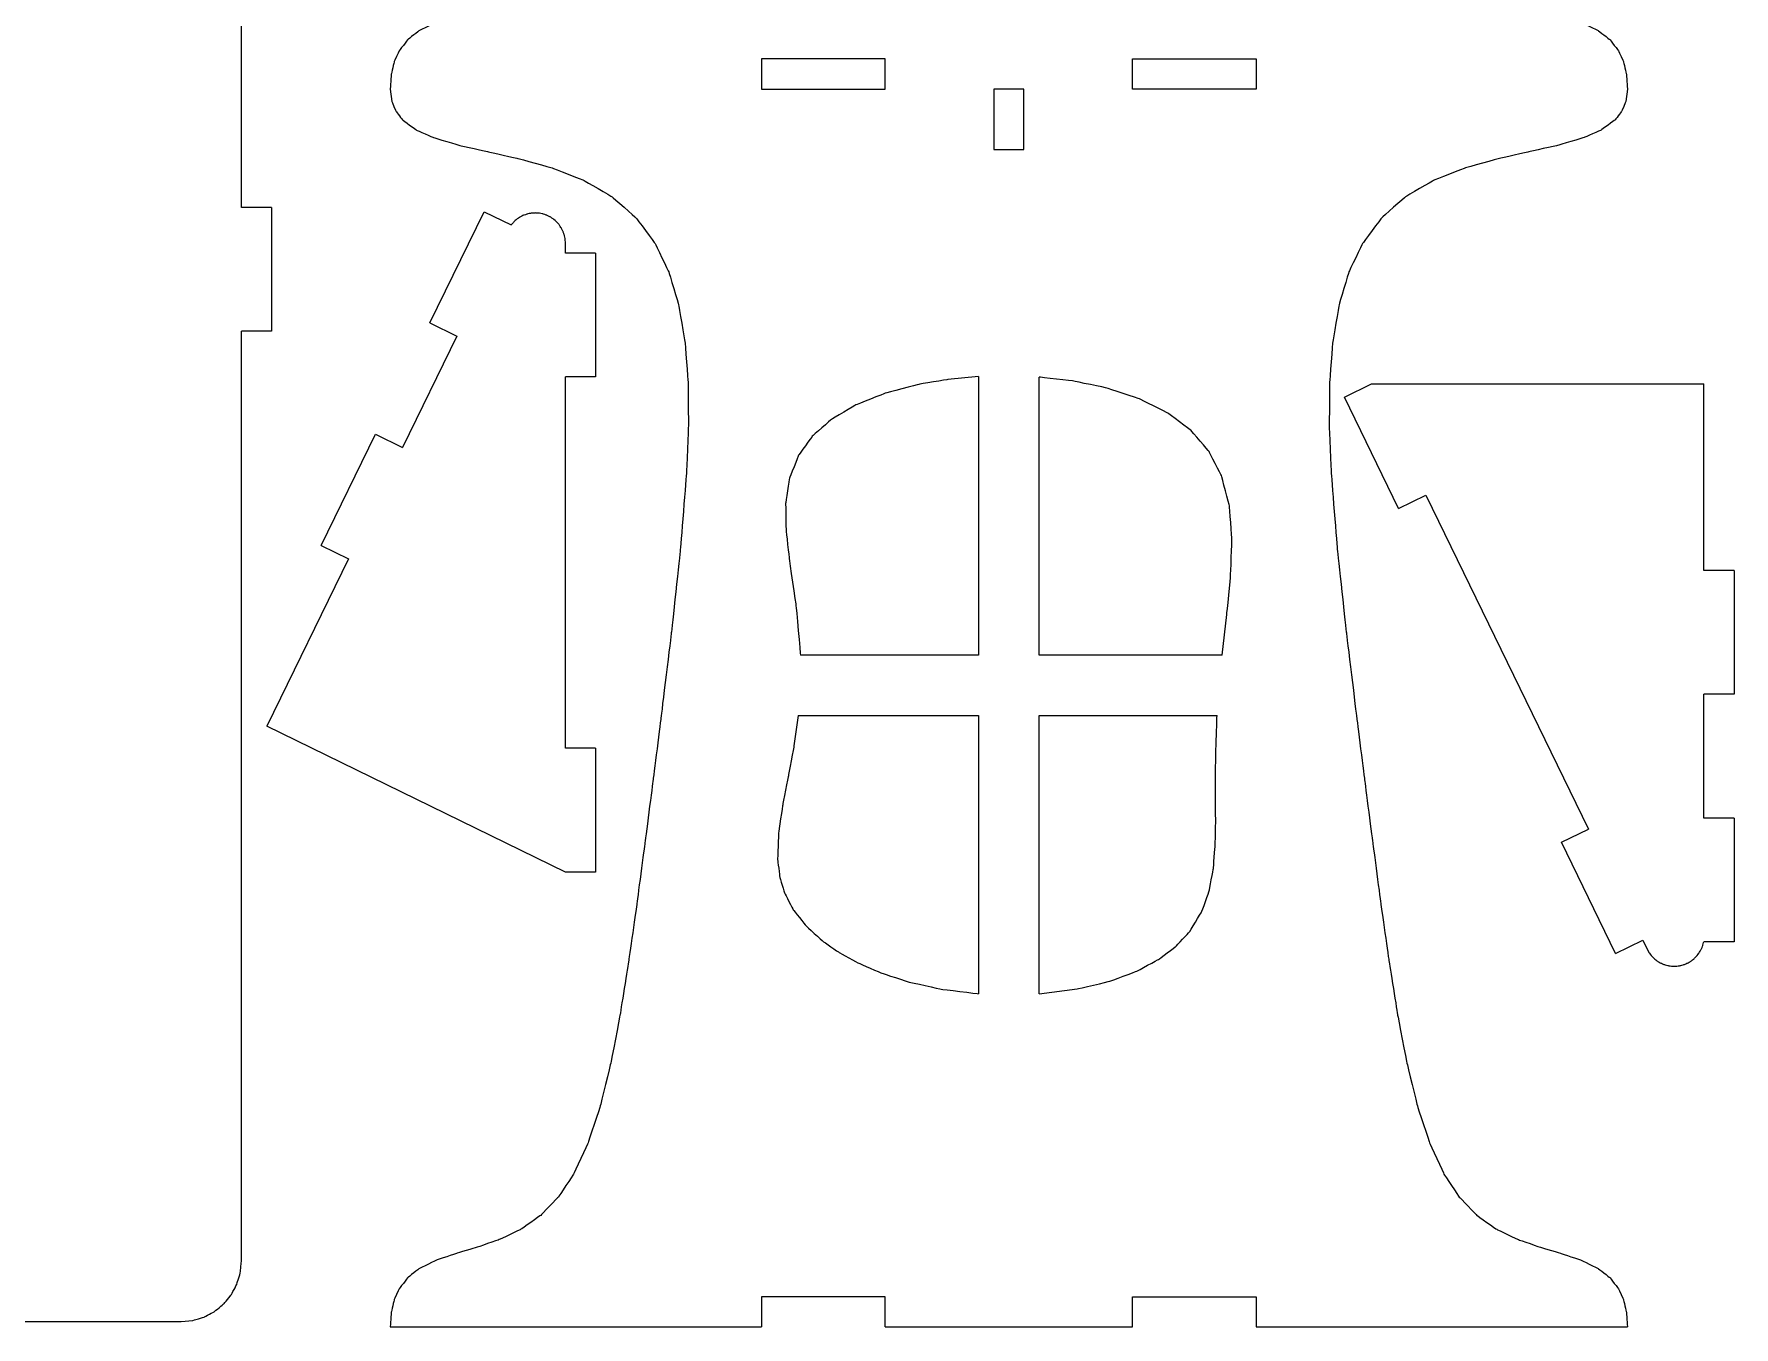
# Model space of a CAD drawing. Header units: centimetres. Extents: x -35.5 to 30.9, y -21 to 21.
# Drawn here: x 2.58 to 30.74, y -20.58 to 0.83 of the extents above; entities that cross this region are included whole.
import ezdxf

# ---------------------------------------------------------------- set-up
doc = ezdxf.new("R2010")
doc.units = ezdxf.units.CM
doc.header["$MEASUREMENT"] = 0
doc.layers.add('Capa 1', color=7, linetype='Continuous')

msp = doc.modelspace()

# ---------------------------------------------------------------- linework, layer by layer
at = {"layer": 'Capa 1', "color": 1, "lineweight": 25}
for points, knots in [([(8.47957, 20.41863), (8.47957, 20.41863), (8.50504, 20.21394), (8.50504, 20.21394), (8.50504, 20.21394), (8.50504, 20.21394), (8.57676, 20.0444), (8.57676, 20.0444), (8.57676, 20.0444), (8.57676, 20.0444), (8.688, 19.90449), (8.688, 19.90449), (8.688, 19.90449), (8.688, 19.90449), (8.9154, 19.73907), (8.9154, 19.73907), (8.9154, 19.73907), (8.9154, 19.73907), (9.19896, 19.61352), (9.19896, 19.61352), (9.19896, 19.61352), (9.19896, 19.61352), (9.63623, 19.48521), (9.63623, 19.48521), (9.63623, 19.48521), (9.63623, 19.48521), (10.11121, 19.3773), (10.11121, 19.3773), (10.11121, 19.3773), (10.11121, 19.3773), (10.59716, 19.26801), (10.59716, 19.26801), (10.59716, 19.26801), (10.59716, 19.26801), (11.1652, 19.11102), (11.1652, 19.11102), (11.1652, 19.11102), (11.1652, 19.11102), (11.69137, 18.90482), (11.69137, 18.90482), (11.69137, 18.90482), (11.69137, 18.90482), (12.15718, 18.63361), (12.15718, 18.63361), (12.15718, 18.63361), (12.15718, 18.63361), (12.55137, 18.28739), (12.55137, 18.28739), (12.55137, 18.28739), (12.55137, 18.28739), (12.86894, 17.86078), (12.86894, 17.86078), (12.86894, 17.86078), (12.86894, 17.86078), (13.09595, 17.38883), (13.09595, 17.38883), (13.09595, 17.38883), (13.09595, 17.38883), (13.25887, 16.84696), (13.25887, 16.84696), (13.25887, 16.84696), (13.25887, 16.84696), (13.36272, 16.23853), (13.36272, 16.23853), (13.36272, 16.23853), (13.36272, 16.23853), (13.41412, 15.56839), (13.41412, 15.56839), (13.41412, 15.56839), (13.41412, 15.56839), (13.42051, 14.8428), (13.42051, 14.8428), (13.42051, 14.8428), (13.42051, 14.8428), (13.38985, 14.06887), (13.38985, 14.06887), (13.38985, 14.06887), (13.38985, 14.06887), (13.28561, 12.77446), (13.28561, 12.77446), (13.28561, 12.77446), (13.28561, 12.77446), (13.1373, 11.41411), (13.1373, 11.41411), (13.1373, 11.41411), (13.1373, 11.41411), (12.96754, 10.02353), (12.96754, 10.02353), (12.96754, 10.02353), (12.96754, 10.02353), (12.8332, 8.96393), (12.8332, 8.96393), (12.8332, 8.96393), (12.8332, 8.96393), (12.69887, 7.92437), (12.69887, 7.92437), (12.69887, 7.92437), (12.69887, 7.92437), (12.56506, 6.92075), (12.56506, 6.92075), (12.56506, 6.92075), (12.56506, 6.92075), (12.42942, 5.96846), (12.42942, 5.96846), (12.42942, 5.96846), (12.42942, 5.96846), (12.2871, 5.08186), (12.2871, 5.08186), (12.2871, 5.08186), (12.2871, 5.08186), (12.13425, 4.28751), (12.13425, 4.28751), (12.13425, 4.28751), (12.13425, 4.28751), (11.96071, 3.57938), (11.96071, 3.57938), (11.96071, 3.57938), (11.96071, 3.57938), (11.75829, 2.96544), (11.75829, 2.96544), (11.75829, 2.96544), (11.75829, 2.96544), (11.51943, 2.45042), (11.51943, 2.45042), (11.51943, 2.45042), (11.51943, 2.45042), (11.2656, 2.06882), (11.2656, 2.06882), (11.2656, 2.06882), (11.2656, 2.06882), (10.97438, 1.76645), (10.97438, 1.76645), (10.97438, 1.76645), (10.97438, 1.76645), (10.6463, 1.53595), (10.6463, 1.53595), (10.6463, 1.53595), (10.6463, 1.53595), (10.2858, 1.36464), (10.2858, 1.36464), (10.2858, 1.36464), (10.2858, 1.36464), (9.9024, 1.23355), (9.9024, 1.23355), (9.9024, 1.23355), (9.9024, 1.23355), (9.5765, 1.13629), (9.5765, 1.13629), (9.5765, 1.13629), (9.5765, 1.13629), (9.25837, 1.02901), (9.25837, 1.02901), (9.25837, 1.02901), (9.25837, 1.02901), (8.96507, 0.88694), (8.96507, 0.88694), (8.96507, 0.88694), (8.96507, 0.88694), (8.77436, 0.73969), (8.77436, 0.73969), (8.77436, 0.73969), (8.77436, 0.73969), (8.6209, 0.54104), (8.6209, 0.54104), (8.6209, 0.54104), (8.6209, 0.54104), (8.54561, 0.37168), (8.54561, 0.37168), (8.54561, 0.37168), (8.54561, 0.37168), (8.4969, 0.16625), (8.4969, 0.16625), (8.4969, 0.16625), (8.4969, 0.16625), (8.47957, -0.08136), (8.47957, -0.08136)], [0, 0, 0, 0, 0.02222222, 0.02222222, 0.02222222, 0.02222223, 0.04444444, 0.04444444, 0.04444444, 0.04444445, 0.06666667, 0.06666667, 0.06666667, 0.06666668, 0.08888889, 0.08888889, 0.08888889, 0.0888889, 0.11111111, 0.11111111, 0.11111111, 0.11111112, 0.13333333, 0.13333333, 0.13333333, 0.13333334, 0.15555556, 0.15555556, 0.15555556, 0.15555557, 0.17777778, 0.17777778, 0.17777778, 0.17777779, 0.2, 0.2, 0.2, 0.20000001, 0.22222222, 0.22222222, 0.22222222, 0.22222223, 0.24444444, 0.24444444, 0.24444444, 0.24444445, 0.26666667, 0.26666667, 0.26666667, 0.26666668, 0.28888889, 0.28888889, 0.28888889, 0.2888889, 0.31111111, 0.31111111, 0.31111111, 0.31111112, 0.33333333, 0.33333333, 0.33333333, 0.33333334, 0.35555556, 0.35555556, 0.35555556, 0.35555557, 0.37777778, 0.37777778, 0.37777778, 0.37777779, 0.4, 0.4, 0.4, 0.40000001, 0.42222222, 0.42222222, 0.42222222, 0.42222223, 0.44444444, 0.44444444, 0.44444444, 0.44444445, 0.46666667, 0.46666667, 0.46666667, 0.46666668, 0.48888889, 0.48888889, 0.48888889, 0.4888889, 0.51111111, 0.51111111, 0.51111111, 0.51111112, 0.53333333, 0.53333333, 0.53333333, 0.53333334, 0.55555556, 0.55555556, 0.55555556, 0.55555557, 0.57777778, 0.57777778, 0.57777778, 0.57777779, 0.6, 0.6, 0.6, 0.60000001, 0.62222222, 0.62222222, 0.62222222, 0.62222223, 0.64444444, 0.64444444, 0.64444444, 0.64444445, 0.66666667, 0.66666667, 0.66666667, 0.66666668, 0.68888889, 0.68888889, 0.68888889, 0.6888889, 0.71111111, 0.71111111, 0.71111111, 0.71111112, 0.73333333, 0.73333333, 0.73333333, 0.73333334, 0.75555556, 0.75555556, 0.75555556, 0.75555557, 0.77777778, 0.77777778, 0.77777778, 0.77777779, 0.8, 0.8, 0.8, 0.80000001, 0.82222222, 0.82222222, 0.82222222, 0.82222223, 0.84444444, 0.84444444, 0.84444444, 0.84444445, 0.86666667, 0.86666667, 0.86666667, 0.86666668, 0.88888889, 0.88888889, 0.88888889, 0.8888889, 0.91111111, 0.91111111, 0.91111111, 0.91111112, 0.93333333, 0.93333333, 0.93333333, 0.93333334, 0.95555556, 0.95555556, 0.95555556, 0.95555557, 1, 1, 1, 1]), ([(28.97956, 20.41863), (28.97956, 20.41863), (28.95406, 20.21394), (28.95406, 20.21394), (28.95406, 20.21394), (28.95406, 20.21394), (28.88234, 20.0444), (28.88234, 20.0444), (28.88234, 20.0444), (28.88234, 20.0444), (28.77114, 19.90449), (28.77114, 19.90449), (28.77114, 19.90449), (28.77114, 19.90449), (28.5437, 19.73907), (28.5437, 19.73907), (28.5437, 19.73907), (28.5437, 19.73907), (28.26014, 19.61352), (28.26014, 19.61352), (28.26014, 19.61352), (28.26014, 19.61352), (27.82287, 19.48521), (27.82287, 19.48521), (27.82287, 19.48521), (27.82287, 19.48521), (27.34789, 19.3773), (27.34789, 19.3773), (27.34789, 19.3773), (27.34789, 19.3773), (26.86198, 19.26801), (26.86198, 19.26801), (26.86198, 19.26801), (26.86198, 19.26801), (26.29393, 19.11102), (26.29393, 19.11102), (26.29393, 19.11102), (26.29393, 19.11102), (25.76773, 18.90482), (25.76773, 18.90482), (25.76773, 18.90482), (25.76773, 18.90482), (25.30196, 18.63361), (25.30196, 18.63361), (25.30196, 18.63361), (25.30196, 18.63361), (24.90777, 18.28739), (24.90777, 18.28739), (24.90777, 18.28739), (24.90777, 18.28739), (24.59019, 17.86078), (24.59019, 17.86078), (24.59019, 17.86078), (24.59019, 17.86078), (24.36318, 17.38883), (24.36318, 17.38883), (24.36318, 17.38883), (24.36318, 17.38883), (24.20023, 16.84696), (24.20023, 16.84696), (24.20023, 16.84696), (24.20023, 16.84696), (24.09638, 16.23853), (24.09638, 16.23853), (24.09638, 16.23853), (24.09638, 16.23853), (24.04501, 15.56839), (24.04501, 15.56839), (24.04501, 15.56839), (24.04501, 15.56839), (24.03859, 14.8428), (24.03859, 14.8428), (24.03859, 14.8428), (24.03859, 14.8428), (24.06928, 14.06887), (24.06928, 14.06887), (24.06928, 14.06887), (24.06928, 14.06887), (24.17349, 12.77446), (24.17349, 12.77446), (24.17349, 12.77446), (24.17349, 12.77446), (24.3218, 11.41411), (24.3218, 11.41411), (24.3218, 11.41411), (24.3218, 11.41411), (24.49156, 10.02353), (24.49156, 10.02353), (24.49156, 10.02353), (24.49156, 10.02353), (24.6259, 8.96393), (24.6259, 8.96393), (24.6259, 8.96393), (24.6259, 8.96393), (24.76023, 7.92437), (24.76023, 7.92437), (24.76023, 7.92437), (24.76023, 7.92437), (24.89408, 6.92075), (24.89408, 6.92075), (24.89408, 6.92075), (24.89408, 6.92075), (25.02972, 5.96846), (25.02972, 5.96846), (25.02972, 5.96846), (25.02972, 5.96846), (25.172, 5.08186), (25.172, 5.08186), (25.172, 5.08186), (25.172, 5.08186), (25.32485, 4.28751), (25.32485, 4.28751), (25.32485, 4.28751), (25.32485, 4.28751), (25.49842, 3.57938), (25.49842, 3.57938), (25.49842, 3.57938), (25.49842, 3.57938), (25.70084, 2.96544), (25.70084, 2.96544), (25.70084, 2.96544), (25.70084, 2.96544), (25.93971, 2.45042), (25.93971, 2.45042), (25.93971, 2.45042), (25.93971, 2.45042), (26.1935, 2.06882), (26.1935, 2.06882), (26.1935, 2.06882), (26.1935, 2.06882), (26.48475, 1.76645), (26.48475, 1.76645), (26.48475, 1.76645), (26.48475, 1.76645), (26.81284, 1.53595), (26.81284, 1.53595), (26.81284, 1.53595), (26.81284, 1.53595), (27.1733, 1.36464), (27.1733, 1.36464), (27.1733, 1.36464), (27.1733, 1.36464), (27.5567, 1.23355), (27.5567, 1.23355), (27.5567, 1.23355), (27.5567, 1.23355), (27.88263, 1.13629), (27.88263, 1.13629), (27.88263, 1.13629), (27.88263, 1.13629), (28.20077, 1.02901), (28.20077, 1.02901), (28.20077, 1.02901), (28.20077, 1.02901), (28.49403, 0.88694), (28.49403, 0.88694), (28.49403, 0.88694), (28.49403, 0.88694), (28.68478, 0.73969), (28.68478, 0.73969), (28.68478, 0.73969), (28.68478, 0.73969), (28.83824, 0.54104), (28.83824, 0.54104), (28.83824, 0.54104), (28.83824, 0.54104), (28.91352, 0.37168), (28.91352, 0.37168), (28.91352, 0.37168), (28.91352, 0.37168), (28.9622, 0.16625), (28.9622, 0.16625), (28.9622, 0.16625), (28.9622, 0.16625), (28.97956, -0.08136), (28.97956, -0.08136)], [0, 0, 0, 0, 0.02222222, 0.02222222, 0.02222222, 0.02222223, 0.04444444, 0.04444444, 0.04444444, 0.04444445, 0.06666667, 0.06666667, 0.06666667, 0.06666668, 0.08888889, 0.08888889, 0.08888889, 0.0888889, 0.11111111, 0.11111111, 0.11111111, 0.11111112, 0.13333333, 0.13333333, 0.13333333, 0.13333334, 0.15555556, 0.15555556, 0.15555556, 0.15555557, 0.17777778, 0.17777778, 0.17777778, 0.17777779, 0.2, 0.2, 0.2, 0.20000001, 0.22222222, 0.22222222, 0.22222222, 0.22222223, 0.24444444, 0.24444444, 0.24444444, 0.24444445, 0.26666667, 0.26666667, 0.26666667, 0.26666668, 0.28888889, 0.28888889, 0.28888889, 0.2888889, 0.31111111, 0.31111111, 0.31111111, 0.31111112, 0.33333333, 0.33333333, 0.33333333, 0.33333334, 0.35555556, 0.35555556, 0.35555556, 0.35555557, 0.37777778, 0.37777778, 0.37777778, 0.37777779, 0.4, 0.4, 0.4, 0.40000001, 0.42222222, 0.42222222, 0.42222222, 0.42222223, 0.44444444, 0.44444444, 0.44444444, 0.44444445, 0.46666667, 0.46666667, 0.46666667, 0.46666668, 0.48888889, 0.48888889, 0.48888889, 0.4888889, 0.51111111, 0.51111111, 0.51111111, 0.51111112, 0.53333333, 0.53333333, 0.53333333, 0.53333334, 0.55555556, 0.55555556, 0.55555556, 0.55555557, 0.57777778, 0.57777778, 0.57777778, 0.57777779, 0.6, 0.6, 0.6, 0.60000001, 0.62222222, 0.62222222, 0.62222222, 0.62222223, 0.64444444, 0.64444444, 0.64444444, 0.64444445, 0.66666667, 0.66666667, 0.66666667, 0.66666668, 0.68888889, 0.68888889, 0.68888889, 0.6888889, 0.71111111, 0.71111111, 0.71111111, 0.71111112, 0.73333333, 0.73333333, 0.73333333, 0.73333334, 0.75555556, 0.75555556, 0.75555556, 0.75555557, 0.77777778, 0.77777778, 0.77777778, 0.77777779, 0.8, 0.8, 0.8, 0.80000001, 0.82222222, 0.82222222, 0.82222222, 0.82222223, 0.84444444, 0.84444444, 0.84444444, 0.84444445, 0.86666667, 0.86666667, 0.86666667, 0.86666668, 0.88888889, 0.88888889, 0.88888889, 0.8888889, 0.91111111, 0.91111111, 0.91111111, 0.91111112, 0.93333333, 0.93333333, 0.93333333, 0.93333334, 0.95555556, 0.95555556, 0.95555556, 0.95555557, 1, 1, 1, 1]), ([(8.47957, -0.08136), (8.47957, -0.08136), (8.50504, -0.28604), (8.50504, -0.28604), (8.50504, -0.28604), (8.50504, -0.28604), (8.57676, -0.45559), (8.57676, -0.45559), (8.57676, -0.45559), (8.57676, -0.45559), (8.688, -0.59553), (8.688, -0.59553), (8.688, -0.59553), (8.688, -0.59553), (8.9154, -0.76092), (8.9154, -0.76092), (8.9154, -0.76092), (8.9154, -0.76092), (9.19896, -0.88647), (9.19896, -0.88647), (9.19896, -0.88647), (9.19896, -0.88647), (9.63623, -1.01478), (9.63623, -1.01478), (9.63623, -1.01478), (9.63623, -1.01478), (10.11121, -1.12273), (10.11121, -1.12273), (10.11121, -1.12273), (10.11121, -1.12273), (10.59716, -1.23198), (10.59716, -1.23198), (10.59716, -1.23198), (10.59716, -1.23198), (11.1652, -1.38897), (11.1652, -1.38897), (11.1652, -1.38897), (11.1652, -1.38897), (11.69137, -1.5952), (11.69137, -1.5952), (11.69137, -1.5952), (11.69137, -1.5952), (12.15718, -1.86638), (12.15718, -1.86638), (12.15718, -1.86638), (12.15718, -1.86638), (12.55137, -2.21263), (12.55137, -2.21263), (12.55137, -2.21263), (12.55137, -2.21263), (12.86894, -2.63921), (12.86894, -2.63921), (12.86894, -2.63921), (12.86894, -2.63921), (13.09595, -3.11119), (13.09595, -3.11119), (13.09595, -3.11119), (13.09595, -3.11119), (13.25887, -3.65306), (13.25887, -3.65306), (13.25887, -3.65306), (13.25887, -3.65306), (13.36272, -4.2615), (13.36272, -4.2615), (13.36272, -4.2615), (13.36272, -4.2615), (13.41412, -4.9316), (13.41412, -4.9316), (13.41412, -4.9316), (13.41412, -4.9316), (13.42051, -5.65723), (13.42051, -5.65723), (13.42051, -5.65723), (13.42051, -5.65723), (13.38985, -6.43111), (13.38985, -6.43111), (13.38985, -6.43111), (13.38985, -6.43111), (13.28561, -7.72556), (13.28561, -7.72556), (13.28561, -7.72556), (13.28561, -7.72556), (13.1373, -9.08587), (13.1373, -9.08587), (13.1373, -9.08587), (13.1373, -9.08587), (12.96754, -10.47649), (12.96754, -10.47649), (12.96754, -10.47649), (12.96754, -10.47649), (12.8332, -11.53606), (12.8332, -11.53606), (12.8332, -11.53606), (12.8332, -11.53606), (12.69887, -12.57562), (12.69887, -12.57562), (12.69887, -12.57562), (12.69887, -12.57562), (12.56506, -13.57924), (12.56506, -13.57924), (12.56506, -13.57924), (12.56506, -13.57924), (12.42942, -14.53153), (12.42942, -14.53153), (12.42942, -14.53153), (12.42942, -14.53153), (12.2871, -15.41813), (12.2871, -15.41813), (12.2871, -15.41813), (12.2871, -15.41813), (12.13425, -16.21248), (12.13425, -16.21248), (12.13425, -16.21248), (12.13425, -16.21248), (11.96071, -16.92064), (11.96071, -16.92064), (11.96071, -16.92064), (11.96071, -16.92064), (11.75829, -17.53458), (11.75829, -17.53458), (11.75829, -17.53458), (11.75829, -17.53458), (11.51943, -18.04957), (11.51943, -18.04957), (11.51943, -18.04957), (11.51943, -18.04957), (11.2656, -18.4312), (11.2656, -18.4312), (11.2656, -18.4312), (11.2656, -18.4312), (10.97438, -18.73353), (10.97438, -18.73353), (10.97438, -18.73353), (10.97438, -18.73353), (10.6463, -18.96404), (10.6463, -18.96404), (10.6463, -18.96404), (10.6463, -18.96404), (10.2858, -19.13538), (10.2858, -19.13538), (10.2858, -19.13538), (10.2858, -19.13538), (9.9024, -19.26644), (9.9024, -19.26644), (9.9024, -19.26644), (9.9024, -19.26644), (9.5765, -19.3637), (9.5765, -19.3637), (9.5765, -19.3637), (9.5765, -19.3637), (9.25837, -19.47102), (9.25837, -19.47102), (9.25837, -19.47102), (9.25837, -19.47102), (8.96507, -19.61304), (8.96507, -19.61304), (8.96507, -19.61304), (8.96507, -19.61304), (8.77436, -19.76033), (8.77436, -19.76033), (8.77436, -19.76033), (8.77436, -19.76033), (8.6209, -19.95898), (8.6209, -19.95898), (8.6209, -19.95898), (8.6209, -19.95898), (8.54561, -20.12831), (8.54561, -20.12831), (8.54561, -20.12831), (8.54561, -20.12831), (8.4969, -20.33373), (8.4969, -20.33373), (8.4969, -20.33373), (8.4969, -20.33373), (8.47957, -20.58135), (8.47957, -20.58135)], [0, 0, 0, 0, 0.02222222, 0.02222222, 0.02222222, 0.02222223, 0.04444444, 0.04444444, 0.04444444, 0.04444445, 0.06666667, 0.06666667, 0.06666667, 0.06666668, 0.08888889, 0.08888889, 0.08888889, 0.0888889, 0.11111111, 0.11111111, 0.11111111, 0.11111112, 0.13333333, 0.13333333, 0.13333333, 0.13333334, 0.15555556, 0.15555556, 0.15555556, 0.15555557, 0.17777778, 0.17777778, 0.17777778, 0.17777779, 0.2, 0.2, 0.2, 0.20000001, 0.22222222, 0.22222222, 0.22222222, 0.22222223, 0.24444444, 0.24444444, 0.24444444, 0.24444445, 0.26666667, 0.26666667, 0.26666667, 0.26666668, 0.28888889, 0.28888889, 0.28888889, 0.2888889, 0.31111111, 0.31111111, 0.31111111, 0.31111112, 0.33333333, 0.33333333, 0.33333333, 0.33333334, 0.35555556, 0.35555556, 0.35555556, 0.35555557, 0.37777778, 0.37777778, 0.37777778, 0.37777779, 0.4, 0.4, 0.4, 0.40000001, 0.42222222, 0.42222222, 0.42222222, 0.42222223, 0.44444444, 0.44444444, 0.44444444, 0.44444445, 0.46666667, 0.46666667, 0.46666667, 0.46666668, 0.48888889, 0.48888889, 0.48888889, 0.4888889, 0.51111111, 0.51111111, 0.51111111, 0.51111112, 0.53333333, 0.53333333, 0.53333333, 0.53333334, 0.55555556, 0.55555556, 0.55555556, 0.55555557, 0.57777778, 0.57777778, 0.57777778, 0.57777779, 0.6, 0.6, 0.6, 0.60000001, 0.62222222, 0.62222222, 0.62222222, 0.62222223, 0.64444444, 0.64444444, 0.64444444, 0.64444445, 0.66666667, 0.66666667, 0.66666667, 0.66666668, 0.68888889, 0.68888889, 0.68888889, 0.6888889, 0.71111111, 0.71111111, 0.71111111, 0.71111112, 0.73333333, 0.73333333, 0.73333333, 0.73333334, 0.75555556, 0.75555556, 0.75555556, 0.75555557, 0.77777778, 0.77777778, 0.77777778, 0.77777779, 0.8, 0.8, 0.8, 0.80000001, 0.82222222, 0.82222222, 0.82222222, 0.82222223, 0.84444444, 0.84444444, 0.84444444, 0.84444445, 0.86666667, 0.86666667, 0.86666667, 0.86666668, 0.88888889, 0.88888889, 0.88888889, 0.8888889, 0.91111111, 0.91111111, 0.91111111, 0.91111112, 0.93333333, 0.93333333, 0.93333333, 0.93333334, 0.95555556, 0.95555556, 0.95555556, 0.95555557, 1, 1, 1, 1]), ([(28.97956, -0.08136), (28.97956, -0.08136), (28.95406, -0.28604), (28.95406, -0.28604), (28.95406, -0.28604), (28.95406, -0.28604), (28.88234, -0.45559), (28.88234, -0.45559), (28.88234, -0.45559), (28.88234, -0.45559), (28.77114, -0.59553), (28.77114, -0.59553), (28.77114, -0.59553), (28.77114, -0.59553), (28.5437, -0.76092), (28.5437, -0.76092), (28.5437, -0.76092), (28.5437, -0.76092), (28.26014, -0.88647), (28.26014, -0.88647), (28.26014, -0.88647), (28.26014, -0.88647), (27.82287, -1.01478), (27.82287, -1.01478), (27.82287, -1.01478), (27.82287, -1.01478), (27.34789, -1.12273), (27.34789, -1.12273), (27.34789, -1.12273), (27.34789, -1.12273), (26.86198, -1.23198), (26.86198, -1.23198), (26.86198, -1.23198), (26.86198, -1.23198), (26.29393, -1.38897), (26.29393, -1.38897), (26.29393, -1.38897), (26.29393, -1.38897), (25.76773, -1.5952), (25.76773, -1.5952), (25.76773, -1.5952), (25.76773, -1.5952), (25.30196, -1.86638), (25.30196, -1.86638), (25.30196, -1.86638), (25.30196, -1.86638), (24.90777, -2.21263), (24.90777, -2.21263), (24.90777, -2.21263), (24.90777, -2.21263), (24.59019, -2.63921), (24.59019, -2.63921), (24.59019, -2.63921), (24.59019, -2.63921), (24.36318, -3.11119), (24.36318, -3.11119), (24.36318, -3.11119), (24.36318, -3.11119), (24.20023, -3.65306), (24.20023, -3.65306), (24.20023, -3.65306), (24.20023, -3.65306), (24.09638, -4.2615), (24.09638, -4.2615), (24.09638, -4.2615), (24.09638, -4.2615), (24.04501, -4.9316), (24.04501, -4.9316), (24.04501, -4.9316), (24.04501, -4.9316), (24.03859, -5.65723), (24.03859, -5.65723), (24.03859, -5.65723), (24.03859, -5.65723), (24.06928, -6.43111), (24.06928, -6.43111), (24.06928, -6.43111), (24.06928, -6.43111), (24.17349, -7.72556), (24.17349, -7.72556), (24.17349, -7.72556), (24.17349, -7.72556), (24.3218, -9.08587), (24.3218, -9.08587), (24.3218, -9.08587), (24.3218, -9.08587), (24.49156, -10.47649), (24.49156, -10.47649), (24.49156, -10.47649), (24.49156, -10.47649), (24.6259, -11.53606), (24.6259, -11.53606), (24.6259, -11.53606), (24.6259, -11.53606), (24.76023, -12.57562), (24.76023, -12.57562), (24.76023, -12.57562), (24.76023, -12.57562), (24.89408, -13.57924), (24.89408, -13.57924), (24.89408, -13.57924), (24.89408, -13.57924), (25.02972, -14.53153), (25.02972, -14.53153), (25.02972, -14.53153), (25.02972, -14.53153), (25.172, -15.41813), (25.172, -15.41813), (25.172, -15.41813), (25.172, -15.41813), (25.32485, -16.21248), (25.32485, -16.21248), (25.32485, -16.21248), (25.32485, -16.21248), (25.49842, -16.92064), (25.49842, -16.92064), (25.49842, -16.92064), (25.49842, -16.92064), (25.70084, -17.53458), (25.70084, -17.53458), (25.70084, -17.53458), (25.70084, -17.53458), (25.93971, -18.04957), (25.93971, -18.04957), (25.93971, -18.04957), (25.93971, -18.04957), (26.1935, -18.4312), (26.1935, -18.4312), (26.1935, -18.4312), (26.1935, -18.4312), (26.48475, -18.73353), (26.48475, -18.73353), (26.48475, -18.73353), (26.48475, -18.73353), (26.81284, -18.96404), (26.81284, -18.96404), (26.81284, -18.96404), (26.81284, -18.96404), (27.1733, -19.13538), (27.1733, -19.13538), (27.1733, -19.13538), (27.1733, -19.13538), (27.5567, -19.26644), (27.5567, -19.26644), (27.5567, -19.26644), (27.5567, -19.26644), (27.88263, -19.3637), (27.88263, -19.3637), (27.88263, -19.3637), (27.88263, -19.3637), (28.20077, -19.47102), (28.20077, -19.47102), (28.20077, -19.47102), (28.20077, -19.47102), (28.49403, -19.61304), (28.49403, -19.61304), (28.49403, -19.61304), (28.49403, -19.61304), (28.68478, -19.76033), (28.68478, -19.76033), (28.68478, -19.76033), (28.68478, -19.76033), (28.83824, -19.95898), (28.83824, -19.95898), (28.83824, -19.95898), (28.83824, -19.95898), (28.91352, -20.12831), (28.91352, -20.12831), (28.91352, -20.12831), (28.91352, -20.12831), (28.9622, -20.33373), (28.9622, -20.33373), (28.9622, -20.33373), (28.9622, -20.33373), (28.97956, -20.58135), (28.97956, -20.58135)], [0, 0, 0, 0, 0.02222222, 0.02222222, 0.02222222, 0.02222223, 0.04444444, 0.04444444, 0.04444444, 0.04444445, 0.06666667, 0.06666667, 0.06666667, 0.06666668, 0.08888889, 0.08888889, 0.08888889, 0.0888889, 0.11111111, 0.11111111, 0.11111111, 0.11111112, 0.13333333, 0.13333333, 0.13333333, 0.13333334, 0.15555556, 0.15555556, 0.15555556, 0.15555557, 0.17777778, 0.17777778, 0.17777778, 0.17777779, 0.2, 0.2, 0.2, 0.20000001, 0.22222222, 0.22222222, 0.22222222, 0.22222223, 0.24444444, 0.24444444, 0.24444444, 0.24444445, 0.26666667, 0.26666667, 0.26666667, 0.26666668, 0.28888889, 0.28888889, 0.28888889, 0.2888889, 0.31111111, 0.31111111, 0.31111111, 0.31111112, 0.33333333, 0.33333333, 0.33333333, 0.33333334, 0.35555556, 0.35555556, 0.35555556, 0.35555557, 0.37777778, 0.37777778, 0.37777778, 0.37777779, 0.4, 0.4, 0.4, 0.40000001, 0.42222222, 0.42222222, 0.42222222, 0.42222223, 0.44444444, 0.44444444, 0.44444444, 0.44444445, 0.46666667, 0.46666667, 0.46666667, 0.46666668, 0.48888889, 0.48888889, 0.48888889, 0.4888889, 0.51111111, 0.51111111, 0.51111111, 0.51111112, 0.53333333, 0.53333333, 0.53333333, 0.53333334, 0.55555556, 0.55555556, 0.55555556, 0.55555557, 0.57777778, 0.57777778, 0.57777778, 0.57777779, 0.6, 0.6, 0.6, 0.60000001, 0.62222222, 0.62222222, 0.62222222, 0.62222223, 0.64444444, 0.64444444, 0.64444444, 0.64444445, 0.66666667, 0.66666667, 0.66666667, 0.66666668, 0.68888889, 0.68888889, 0.68888889, 0.6888889, 0.71111111, 0.71111111, 0.71111111, 0.71111112, 0.73333333, 0.73333333, 0.73333333, 0.73333334, 0.75555556, 0.75555556, 0.75555556, 0.75555557, 0.77777778, 0.77777778, 0.77777778, 0.77777779, 0.8, 0.8, 0.8, 0.80000001, 0.82222222, 0.82222222, 0.82222222, 0.82222223, 0.84444444, 0.84444444, 0.84444444, 0.84444445, 0.86666667, 0.86666667, 0.86666667, 0.86666668, 0.88888889, 0.88888889, 0.88888889, 0.8888889, 0.91111111, 0.91111111, 0.91111111, 0.91111112, 0.93333333, 0.93333333, 0.93333333, 0.93333334, 0.95555556, 0.95555556, 0.95555556, 0.95555557, 1, 1, 1, 1]), ([(11.38265, -2.63372), (11.38265, -2.63372), (11.37834, -2.56828), (11.37834, -2.56828), (11.37834, -2.56828), (11.37834, -2.56828), (11.36554, -2.50397), (11.36554, -2.50397), (11.36554, -2.50397), (11.36554, -2.50397), (11.3444, -2.44188), (11.3444, -2.44188), (11.3444, -2.44188), (11.3444, -2.44188), (11.3153, -2.38311), (11.3153, -2.38311), (11.3153, -2.38311), (11.3153, -2.38311), (11.27879, -2.32864), (11.27879, -2.32864), (11.27879, -2.32864), (11.27879, -2.32864), (11.23543, -2.27943), (11.23543, -2.27943), (11.23543, -2.27943), (11.23543, -2.27943), (11.18604, -2.23628), (11.18604, -2.23628), (11.18604, -2.23628), (11.18604, -2.23628), (11.1314, -2.20002), (11.1314, -2.20002), (11.1314, -2.20002), (11.1314, -2.20002), (11.07248, -2.17116), (11.07248, -2.17116), (11.07248, -2.17116), (11.07248, -2.17116), (11.01032, -2.15031), (11.01032, -2.15031), (11.01032, -2.15031), (11.01032, -2.15031), (10.94594, -2.13775), (10.94594, -2.13775), (10.94594, -2.13775), (10.94594, -2.13775), (10.88047, -2.13373), (10.88047, -2.13373), (10.88047, -2.13373), (10.88047, -2.13373), (10.81506, -2.13832), (10.81506, -2.13832), (10.81506, -2.13832), (10.81506, -2.13832), (10.75079, -2.15144), (10.75079, -2.15144), (10.75079, -2.15144), (10.75079, -2.15144), (10.6888, -2.17285), (10.6888, -2.17285), (10.6888, -2.17285), (10.6888, -2.17285), (10.63014, -2.2022), (10.63014, -2.2022), (10.63014, -2.2022), (10.63014, -2.2022), (10.57584, -2.23896), (10.57584, -2.23896), (10.57584, -2.23896), (10.57584, -2.23896), (10.52681, -2.2825), (10.52681, -2.2825), (10.52681, -2.2825), (10.52681, -2.2825), (10.48387, -2.3321), (10.48387, -2.3321)], [0, 0, 0, 0, 0.05, 0.05, 0.05, 0.05000001, 0.1, 0.1, 0.1, 0.10000001, 0.15, 0.15, 0.15, 0.15000001, 0.2, 0.2, 0.2, 0.20000001, 0.25, 0.25, 0.25, 0.25000001, 0.3, 0.3, 0.3, 0.30000001, 0.35, 0.35, 0.35, 0.35000001, 0.4, 0.4, 0.4, 0.40000001, 0.45, 0.45, 0.45, 0.45000001, 0.5, 0.5, 0.5, 0.50000001, 0.55, 0.55, 0.55, 0.55000001, 0.6, 0.6, 0.6, 0.60000001, 0.65, 0.65, 0.65, 0.65000001, 0.7, 0.7, 0.7, 0.70000001, 0.75, 0.75, 0.75, 0.75000001, 0.8, 0.8, 0.8, 0.80000001, 0.85, 0.85, 0.85, 0.85000001, 0.9, 0.9, 0.9, 0.90000001, 1, 1, 1, 1]), ([(18.22954, -4.84418), (18.22954, -4.84418), (17.72158, -4.89149), (17.72158, -4.89149), (17.72158, -4.89149), (17.72158, -4.89149), (17.23654, -4.97273), (17.23654, -4.97273), (17.23654, -4.97273), (17.23654, -4.97273), (16.68219, -5.11899), (16.68219, -5.11899), (16.68219, -5.11899), (16.68219, -5.11899), (16.19616, -5.31291), (16.19616, -5.31291), (16.19616, -5.31291), (16.19616, -5.31291), (15.791, -5.55122), (15.791, -5.55122), (15.791, -5.55122), (15.791, -5.55122), (15.47385, -5.83012), (15.47385, -5.83012), (15.47385, -5.83012), (15.47385, -5.83012), (15.24624, -6.14558), (15.24624, -6.14558), (15.24624, -6.14558), (15.24624, -6.14558), (15.09451, -6.5277), (15.09451, -6.5277), (15.09451, -6.5277), (15.09451, -6.5277), (15.03154, -6.94356), (15.03154, -6.94356), (15.03154, -6.94356), (15.03154, -6.94356), (15.038, -7.38845), (15.038, -7.38845), (15.038, -7.38845), (15.038, -7.38845), (15.09007, -7.85828), (15.09007, -7.85828), (15.09007, -7.85828), (15.09007, -7.85828), (15.2031, -8.63813), (15.2031, -8.63813), (15.2031, -8.63813), (15.2031, -8.63813), (15.27721, -9.45636), (15.27721, -9.45636)], [0, 0, 0, 0, 0.07142857, 0.07142857, 0.07142857, 0.07142858, 0.14285714, 0.14285714, 0.14285714, 0.14285715, 0.21428571, 0.21428571, 0.21428571, 0.21428572, 0.28571429, 0.28571429, 0.28571429, 0.2857143, 0.35714286, 0.35714286, 0.35714286, 0.35714287, 0.42857143, 0.42857143, 0.42857143, 0.42857144, 0.5, 0.5, 0.5, 0.50000001, 0.57142857, 0.57142857, 0.57142857, 0.57142858, 0.64285714, 0.64285714, 0.64285714, 0.64285715, 0.71428571, 0.71428571, 0.71428571, 0.71428572, 0.78571429, 0.78571429, 0.78571429, 0.7857143, 0.85714286, 0.85714286, 0.85714286, 0.85714287, 1, 1, 1, 1]), ([(22.26564, -9.45636), (22.26564, -9.45636), (22.34134, -8.78559), (22.34134, -8.78559), (22.34134, -8.78559), (22.34134, -8.78559), (22.4041, -8.14255), (22.4041, -8.14255), (22.4041, -8.14255), (22.4041, -8.14255), (22.427, -7.53852), (22.427, -7.53852), (22.427, -7.53852), (22.427, -7.53852), (22.38399, -6.98314), (22.38399, -6.98314), (22.38399, -6.98314), (22.38399, -6.98314), (22.25336, -6.48396), (22.25336, -6.48396), (22.25336, -6.48396), (22.25336, -6.48396), (22.04653, -6.08444), (22.04653, -6.08444), (22.04653, -6.08444), (22.04653, -6.08444), (21.74977, -5.73833), (21.74977, -5.73833), (21.74977, -5.73833), (21.74977, -5.73833), (21.36362, -5.44729), (21.36362, -5.44729), (21.36362, -5.44729), (21.36362, -5.44729), (20.89432, -5.21223), (20.89432, -5.21223), (20.89432, -5.21223), (20.89432, -5.21223), (20.35344, -5.03355), (20.35344, -5.03355), (20.35344, -5.03355), (20.35344, -5.03355), (19.8073, -4.91907), (19.8073, -4.91907), (19.8073, -4.91907), (19.8073, -4.91907), (19.22956, -4.85187), (19.22956, -4.85187)], [0, 0, 0, 0, 0.07692308, 0.07692308, 0.07692308, 0.07692309, 0.15384615, 0.15384615, 0.15384615, 0.15384616, 0.23076923, 0.23076923, 0.23076923, 0.23076924, 0.30769231, 0.30769231, 0.30769231, 0.30769232, 0.38461538, 0.38461538, 0.38461538, 0.38461539, 0.46153846, 0.46153846, 0.46153846, 0.46153847, 0.53846154, 0.53846154, 0.53846154, 0.53846155, 0.61538462, 0.61538462, 0.61538462, 0.61538463, 0.69230769, 0.69230769, 0.69230769, 0.6923077, 0.76923077, 0.76923077, 0.76923077, 0.76923078, 0.84615385, 0.84615385, 0.84615385, 0.84615386, 1, 1, 1, 1]), ([(15.2407, -10.45634), (15.2407, -10.45634), (15.16972, -10.95789), (15.16972, -10.95789), (15.16972, -10.95789), (15.16972, -10.95789), (15.07729, -11.45185), (15.07729, -11.45185), (15.07729, -11.45185), (15.07729, -11.45185), (14.98314, -11.93314), (14.98314, -11.93314), (14.98314, -11.93314), (14.98314, -11.93314), (14.91329, -12.39821), (14.91329, -12.39821), (14.91329, -12.39821), (14.91329, -12.39821), (14.89844, -12.8456), (14.89844, -12.8456), (14.89844, -12.8456), (14.89844, -12.8456), (14.93414, -13.12677), (14.93414, -13.12677), (14.93414, -13.12677), (14.93414, -13.12677), (15.01693, -13.40162), (15.01693, -13.40162), (15.01693, -13.40162), (15.01693, -13.40162), (15.15671, -13.67089), (15.15671, -13.67089), (15.15671, -13.67089), (15.15671, -13.67089), (15.36364, -13.93494), (15.36364, -13.93494), (15.36364, -13.93494), (15.36364, -13.93494), (15.64837, -14.19275), (15.64837, -14.19275), (15.64837, -14.19275), (15.64837, -14.19275), (15.91789, -14.37892), (15.91789, -14.37892), (15.91789, -14.37892), (15.91789, -14.37892), (16.24227, -14.55714), (16.24227, -14.55714), (16.24227, -14.55714), (16.24227, -14.55714), (16.62758, -14.72298), (16.62758, -14.72298), (16.62758, -14.72298), (16.62758, -14.72298), (17.08097, -14.86974), (17.08097, -14.86974), (17.08097, -14.86974), (17.08097, -14.86974), (17.61126, -14.98774), (17.61126, -14.98774), (17.61126, -14.98774), (17.61126, -14.98774), (18.22954, -15.06337), (18.22954, -15.06337)], [0, 0, 0, 0, 0.05882353, 0.05882353, 0.05882353, 0.05882354, 0.11764706, 0.11764706, 0.11764706, 0.11764707, 0.17647059, 0.17647059, 0.17647059, 0.1764706, 0.23529412, 0.23529412, 0.23529412, 0.23529413, 0.29411765, 0.29411765, 0.29411765, 0.29411766, 0.35294118, 0.35294118, 0.35294118, 0.35294119, 0.41176471, 0.41176471, 0.41176471, 0.41176472, 0.47058824, 0.47058824, 0.47058824, 0.47058825, 0.52941176, 0.52941176, 0.52941176, 0.52941177, 0.58823529, 0.58823529, 0.58823529, 0.5882353, 0.64705882, 0.64705882, 0.64705882, 0.64705883, 0.70588235, 0.70588235, 0.70588235, 0.70588236, 0.76470588, 0.76470588, 0.76470588, 0.76470589, 0.82352941, 0.82352941, 0.82352941, 0.82352942, 0.88235294, 0.88235294, 0.88235294, 0.88235295, 1, 1, 1, 1]), ([(19.22956, -15.06341), (19.22956, -15.06341), (19.86237, -14.98435), (19.86237, -14.98435), (19.86237, -14.98435), (19.86237, -14.98435), (20.40089, -14.85594), (20.40089, -14.85594), (20.40089, -14.85594), (20.40089, -14.85594), (20.84839, -14.68992), (20.84839, -14.68992), (20.84839, -14.68992), (20.84839, -14.68992), (21.21122, -14.49523), (21.21122, -14.49523), (21.21122, -14.49523), (21.21122, -14.49523), (21.49774, -14.27851), (21.49774, -14.27851), (21.49774, -14.27851), (21.49774, -14.27851), (21.71728, -14.04476), (21.71728, -14.04476), (21.71728, -14.04476), (21.71728, -14.04476), (21.92358, -13.71082), (21.92358, -13.71082), (21.92358, -13.71082), (21.92358, -13.71082), (22.05037, -13.35851), (22.05037, -13.35851), (22.05037, -13.35851), (22.05037, -13.35851), (22.11927, -12.99158), (22.11927, -12.99158), (22.11927, -12.99158), (22.11927, -12.99158), (22.14943, -12.61245), (22.14943, -12.61245), (22.14943, -12.61245), (22.14943, -12.61245), (22.15702, -12.22291), (22.15702, -12.22291), (22.15702, -12.22291), (22.15702, -12.22291), (22.15314, -11.35222), (22.15314, -11.35222), (22.15314, -11.35222), (22.15314, -11.35222), (22.17952, -10.45634), (22.17952, -10.45634)], [0, 0, 0, 0, 0.07142857, 0.07142857, 0.07142857, 0.07142858, 0.14285714, 0.14285714, 0.14285714, 0.14285715, 0.21428571, 0.21428571, 0.21428571, 0.21428572, 0.28571429, 0.28571429, 0.28571429, 0.2857143, 0.35714286, 0.35714286, 0.35714286, 0.35714287, 0.42857143, 0.42857143, 0.42857143, 0.42857144, 0.5, 0.5, 0.5, 0.50000001, 0.57142857, 0.57142857, 0.57142857, 0.57142858, 0.64285714, 0.64285714, 0.64285714, 0.64285715, 0.71428571, 0.71428571, 0.71428571, 0.71428572, 0.78571429, 0.78571429, 0.78571429, 0.7857143, 0.85714286, 0.85714286, 0.85714286, 0.85714287, 1, 1, 1, 1]), ([(29.30466, -14.3262), (29.30466, -14.3262), (29.33723, -14.38314), (29.33723, -14.38314), (29.33723, -14.38314), (29.33723, -14.38314), (29.37695, -14.43531), (29.37695, -14.43531), (29.37695, -14.43531), (29.37695, -14.43531), (29.42316, -14.48185), (29.42316, -14.48185), (29.42316, -14.48185), (29.42316, -14.48185), (29.47509, -14.52192), (29.47509, -14.52192), (29.47509, -14.52192), (29.47509, -14.52192), (29.53182, -14.55487), (29.53182, -14.55487), (29.53182, -14.55487), (29.53182, -14.55487), (29.59232, -14.58013), (29.59232, -14.58013), (29.59232, -14.58013), (29.59232, -14.58013), (29.65564, -14.5972), (29.65564, -14.5972), (29.65564, -14.5972), (29.65564, -14.5972), (29.72066, -14.60588), (29.72066, -14.60588), (29.72066, -14.60588), (29.72066, -14.60588), (29.78624, -14.60595), (29.78624, -14.60595), (29.78624, -14.60595), (29.78624, -14.60595), (29.85126, -14.59745), (29.85126, -14.59745), (29.85126, -14.59745), (29.85126, -14.59745), (29.91462, -14.58052), (29.91462, -14.58052), (29.91462, -14.58052), (29.91462, -14.58052), (29.97522, -14.55543), (29.97522, -14.55543), (29.97522, -14.55543), (29.97522, -14.55543), (30.03202, -14.52263), (30.03202, -14.52263), (30.03202, -14.52263), (30.03202, -14.52263), (30.08402, -14.48266), (30.08402, -14.48266), (30.08402, -14.48266), (30.08402, -14.48266), (30.13034, -14.43623), (30.13034, -14.43623), (30.13034, -14.43623), (30.13034, -14.43623), (30.1702, -14.38416), (30.1702, -14.38416), (30.1702, -14.38416), (30.1702, -14.38416), (30.20291, -14.32729), (30.20291, -14.32729), (30.20291, -14.32729), (30.20291, -14.32729), (30.22788, -14.26665), (30.22788, -14.26665), (30.22788, -14.26665), (30.22788, -14.26665), (30.24471, -14.20326), (30.24471, -14.20326)], [0, 0, 0, 0, 0.05, 0.05, 0.05, 0.05000001, 0.1, 0.1, 0.1, 0.10000001, 0.15, 0.15, 0.15, 0.15000001, 0.2, 0.2, 0.2, 0.20000001, 0.25, 0.25, 0.25, 0.25000001, 0.3, 0.3, 0.3, 0.30000001, 0.35, 0.35, 0.35, 0.35000001, 0.4, 0.4, 0.4, 0.40000001, 0.45, 0.45, 0.45, 0.45000001, 0.5, 0.5, 0.5, 0.50000001, 0.55, 0.55, 0.55, 0.55000001, 0.6, 0.6, 0.6, 0.60000001, 0.65, 0.65, 0.65, 0.65000001, 0.7, 0.7, 0.7, 0.70000001, 0.75, 0.75, 0.75, 0.75000001, 0.8, 0.8, 0.8, 0.80000001, 0.85, 0.85, 0.85, 0.85000001, 0.9, 0.9, 0.9, 0.90000001, 1, 1, 1, 1]), ([(5.01417, -20.49298), (5.01417, -20.49298), (5.20929, -20.47375), (5.20929, -20.47375), (5.20929, -20.47375), (5.20929, -20.47375), (5.39686, -20.41685), (5.39686, -20.41685), (5.39686, -20.41685), (5.39686, -20.41685), (5.56976, -20.32442), (5.56976, -20.32442), (5.56976, -20.32442), (5.56976, -20.32442), (5.72128, -20.20007), (5.72128, -20.20007), (5.72128, -20.20007), (5.72128, -20.20007), (5.84566, -20.04855), (5.84566, -20.04855), (5.84566, -20.04855), (5.84566, -20.04855), (5.93806, -19.87566), (5.93806, -19.87566), (5.93806, -19.87566), (5.93806, -19.87566), (5.99496, -19.68805), (5.99496, -19.68805), (5.99496, -19.68805), (5.99496, -19.68805), (6.01419, -19.49296), (6.01419, -19.49296)], [0, 0, 0, 0, 0.11111111, 0.11111111, 0.11111111, 0.11111112, 0.22222222, 0.22222222, 0.22222222, 0.22222223, 0.33333333, 0.33333333, 0.33333333, 0.33333334, 0.44444444, 0.44444444, 0.44444444, 0.44444445, 0.55555556, 0.55555556, 0.55555556, 0.55555557, 0.66666667, 0.66666667, 0.66666667, 0.66666668, 0.77777778, 0.77777778, 0.77777778, 0.77777779, 1, 1, 1, 1])]:
    msp.add_open_spline(points, degree=3, knots=knots, dxfattribs=at)
for points in [[(6.01419, -2.04295), (6.01419, -2.04295), (6.01419, 2.05703), (6.01419, 2.05703)], [(16.67958, 0.41863), (16.67958, 0.41863), (14.62955, 0.41863), (14.62955, 0.41863)], [(14.62955, 0.41863), (14.62955, 0.41863), (14.62955, -0.08136), (14.62955, -0.08136)], [(16.67958, -0.08136), (16.67958, -0.08136), (16.67958, 0.41863), (16.67958, 0.41863)], [(20.77956, -0.08136), (20.77956, -0.08136), (20.77956, 0.41863), (20.77956, 0.41863)], [(20.77956, 0.41863), (20.77956, 0.41863), (22.82955, 0.41863), (22.82955, 0.41863)], [(22.82955, 0.41863), (22.82955, 0.41863), (22.82955, -0.08136), (22.82955, -0.08136)], [(14.62955, -0.08136), (14.62955, -0.08136), (16.67958, -0.08136), (16.67958, -0.08136)], [(18.97955, -0.08136), (18.97955, -0.08136), (18.47955, -0.08136), (18.47955, -0.08136)], [(18.47955, -0.08136), (18.47955, -0.08136), (18.47955, -1.08135), (18.47955, -1.08135)], [(18.97955, -1.08135), (18.97955, -1.08135), (18.97955, -0.08136), (18.97955, -0.08136)], [(22.82955, -0.08136), (22.82955, -0.08136), (20.77956, -0.08136), (20.77956, -0.08136)], [(18.47955, -1.08135), (18.47955, -1.08135), (18.97955, -1.08135), (18.97955, -1.08135)], [(6.51418, -2.04295), (6.51418, -2.04295), (6.01419, -2.04295), (6.01419, -2.04295)], [(6.51418, -2.04295), (6.51418, -2.04295), (6.51418, -4.09298), (6.51418, -4.09298)], [(9.13573, -3.95537), (9.13573, -3.95537), (10.03451, -2.11288), (10.03451, -2.11288)], [(10.03451, -2.11288), (10.03451, -2.11288), (10.48387, -2.3321), (10.48387, -2.3321)], [(11.38265, -2.79861), (11.38265, -2.79861), (11.38265, -2.63372), (11.38265, -2.63372)], [(11.88264, -2.79861), (11.88264, -2.79861), (11.38265, -2.79861), (11.38265, -2.79861)], [(11.88264, -2.79861), (11.88264, -2.79861), (11.88264, -4.8486), (11.88264, -4.8486)], [(6.51418, -4.09298), (6.51418, -4.09298), (6.01419, -4.09298), (6.01419, -4.09298)], [(6.01419, -19.49296), (6.01419, -19.49296), (6.01419, -4.09298), (6.01419, -4.09298)], [(9.5851, -4.17459), (9.5851, -4.17459), (8.68637, -6.01707), (8.68637, -6.01707)], [(9.13573, -3.95537), (9.13573, -3.95537), (9.5851, -4.17459), (9.5851, -4.17459)], [(11.88264, -4.8486), (11.88264, -4.8486), (11.38265, -4.8486), (11.38265, -4.8486)], [(11.38265, -10.99861), (11.38265, -10.99861), (11.38265, -4.8486), (11.38265, -4.8486)], [(18.22954, -4.84418), (18.22954, -4.84418), (18.22954, -9.45636), (18.22954, -9.45636)], [(19.22956, -9.45636), (19.22956, -9.45636), (19.22956, -4.85187), (19.22956, -4.85187)], [(24.28915, -5.18485), (24.28915, -5.18485), (24.73856, -4.96563), (24.73856, -4.96563)], [(24.73856, -4.96563), (24.73856, -4.96563), (30.24471, -4.96563), (30.24471, -4.96563)], [(30.24471, -8.05328), (30.24471, -8.05328), (30.24471, -4.96563), (30.24471, -4.96563)], [(25.18792, -7.02733), (25.18792, -7.02733), (24.28915, -5.18485), (24.28915, -5.18485)], [(7.33819, -7.64031), (7.33819, -7.64031), (8.23696, -5.79786), (8.23696, -5.79786)], [(8.23696, -5.79786), (8.23696, -5.79786), (8.68637, -6.01707), (8.68637, -6.01707)], [(25.18792, -7.02733), (25.18792, -7.02733), (25.63733, -6.80812), (25.63733, -6.80812)], [(25.63733, -6.80812), (25.63733, -6.80812), (28.33361, -12.33555), (28.33361, -12.33555)], [(7.78759, -7.85953), (7.78759, -7.85953), (6.43388, -10.63458), (6.43388, -10.63458)], [(7.33819, -7.64031), (7.33819, -7.64031), (7.78759, -7.85953), (7.78759, -7.85953)], [(30.7447, -8.05328), (30.7447, -8.05328), (30.24471, -8.05328), (30.24471, -8.05328)], [(30.7447, -8.05328), (30.7447, -8.05328), (30.7447, -10.10327), (30.7447, -10.10327)], [(18.22954, -9.45636), (18.22954, -9.45636), (15.27721, -9.45636), (15.27721, -9.45636)], [(22.26564, -9.45636), (22.26564, -9.45636), (19.22956, -9.45636), (19.22956, -9.45636)], [(30.7447, -10.10327), (30.7447, -10.10327), (30.24471, -10.10327), (30.24471, -10.10327)], [(30.24471, -12.15327), (30.24471, -12.15327), (30.24471, -10.10327), (30.24471, -10.10327)], [(11.38265, -13.0486), (11.38265, -13.0486), (6.43388, -10.63458), (6.43388, -10.63458)], [(15.2407, -10.45634), (15.2407, -10.45634), (18.22954, -10.45634), (18.22954, -10.45634)], [(18.22954, -10.45634), (18.22954, -10.45634), (18.22954, -15.06337), (18.22954, -15.06337)], [(19.22956, -15.06341), (19.22956, -15.06341), (19.22956, -10.45634), (19.22956, -10.45634)], [(19.22956, -10.45634), (19.22956, -10.45634), (22.17952, -10.45634), (22.17952, -10.45634)], [(11.88264, -10.99861), (11.88264, -10.99861), (11.38265, -10.99861), (11.38265, -10.99861)], [(11.88264, -10.99861), (11.88264, -10.99861), (11.88264, -13.0486), (11.88264, -13.0486)], [(27.88424, -12.55476), (27.88424, -12.55476), (28.33361, -12.33555), (28.33361, -12.33555)], [(30.7447, -12.15327), (30.7447, -12.15327), (30.24471, -12.15327), (30.24471, -12.15327)], [(30.7447, -12.15327), (30.7447, -12.15327), (30.7447, -14.20326), (30.7447, -14.20326)], [(28.78301, -14.39721), (28.78301, -14.39721), (27.88424, -12.55476), (27.88424, -12.55476)], [(11.88264, -13.0486), (11.88264, -13.0486), (11.38265, -13.0486), (11.38265, -13.0486)], [(28.78301, -14.39721), (28.78301, -14.39721), (29.23238, -14.17803), (29.23238, -14.17803)], [(29.23238, -14.17803), (29.23238, -14.17803), (29.30466, -14.3262), (29.30466, -14.3262)], [(30.7447, -14.20326), (30.7447, -14.20326), (30.24471, -14.20326), (30.24471, -14.20326)], [(16.67958, -20.08136), (16.67958, -20.08136), (14.62955, -20.08136), (14.62955, -20.08136)], [(14.62955, -20.08136), (14.62955, -20.08136), (14.62955, -20.58135), (14.62955, -20.58135)], [(16.67958, -20.58135), (16.67958, -20.58135), (16.67958, -20.08136), (16.67958, -20.08136)], [(20.77956, -20.08136), (20.77956, -20.08136), (22.82955, -20.08136), (22.82955, -20.08136)], [(20.77956, -20.58135), (20.77956, -20.58135), (20.77956, -20.08136), (20.77956, -20.08136)], [(22.82955, -20.08136), (22.82955, -20.08136), (22.82955, -20.58135), (22.82955, -20.58135)], [(-10.38582, -20.49298), (-10.38582, -20.49298), (5.01417, -20.49298), (5.01417, -20.49298)], [(8.47957, -20.58135), (8.47957, -20.58135), (14.62955, -20.58135), (14.62955, -20.58135)], [(16.67958, -20.58135), (16.67958, -20.58135), (20.77956, -20.58135), (20.77956, -20.58135)], [(22.82955, -20.58135), (22.82955, -20.58135), (28.97956, -20.58135), (28.97956, -20.58135)]]:
    msp.add_open_spline(points, degree=3, dxfattribs=at)

doc.saveas('drawing.dxf')
